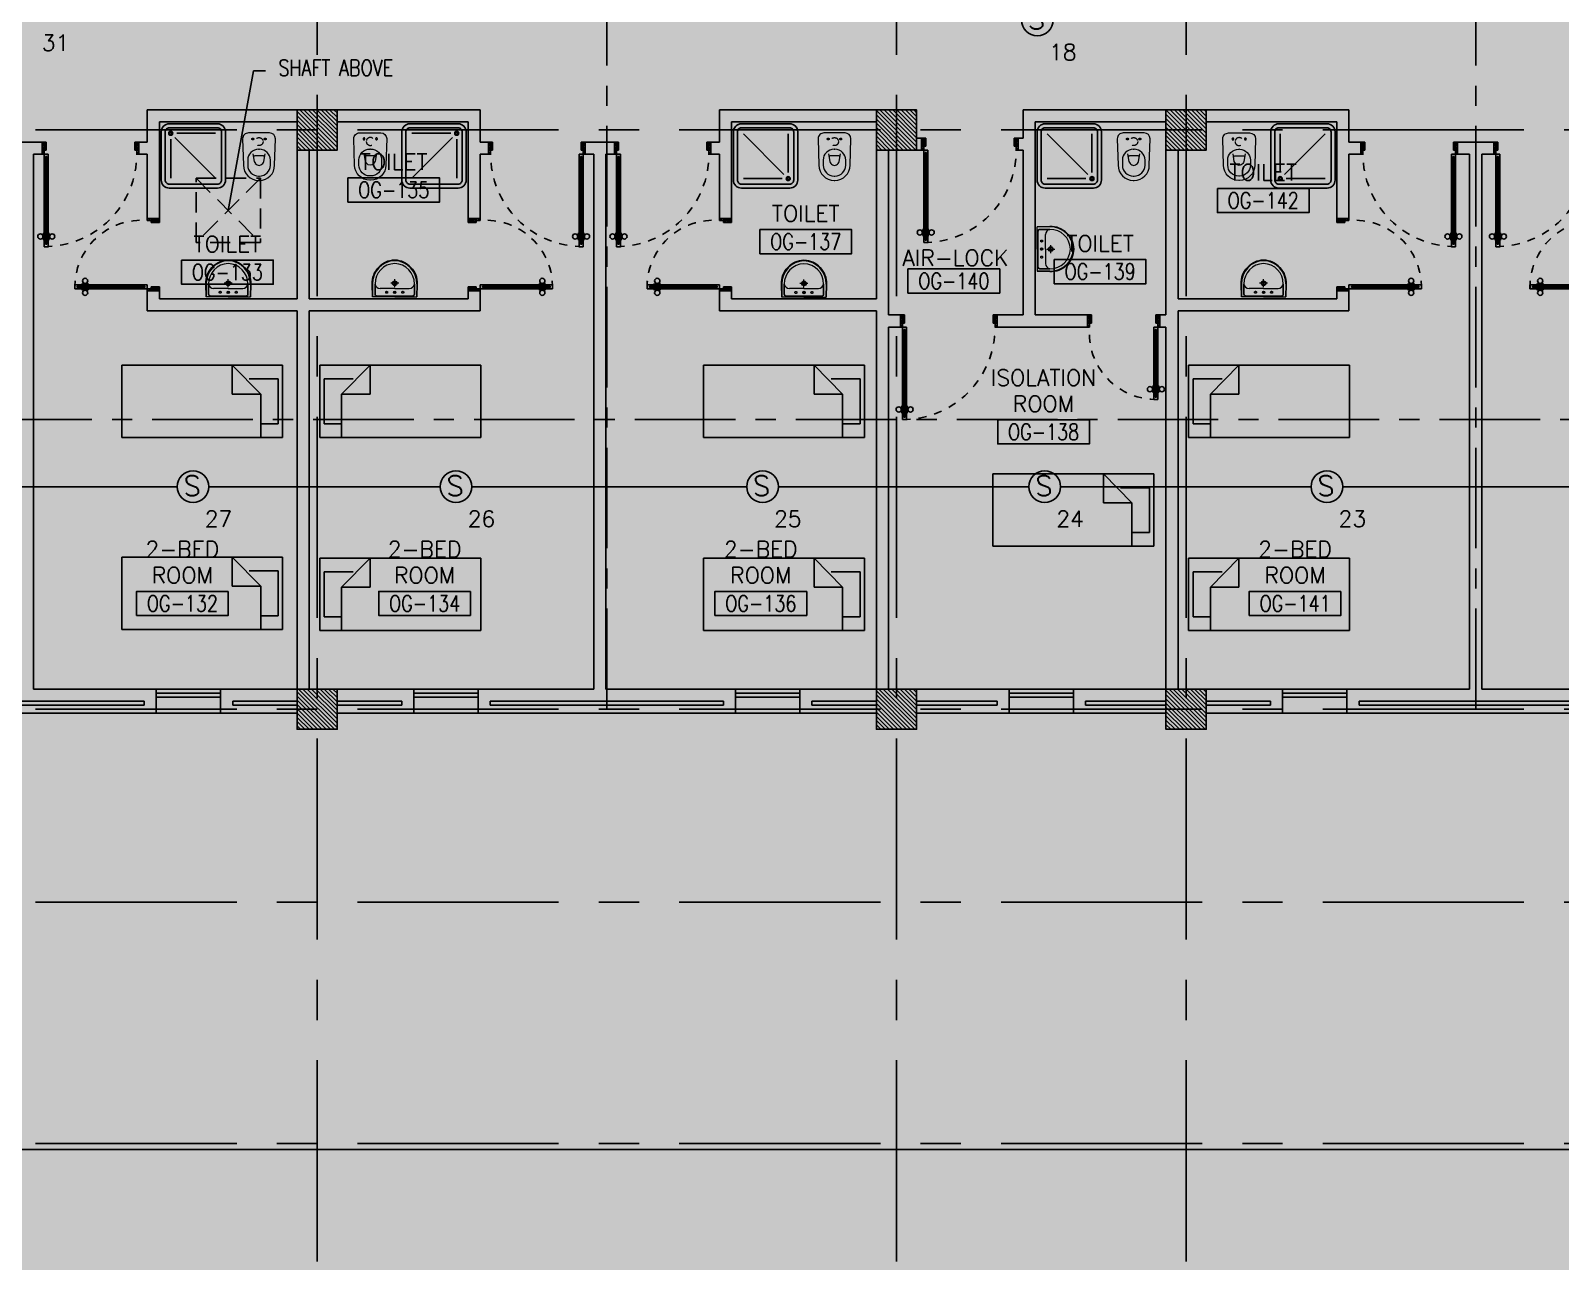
# Model space of a CAD drawing. Extents: x 0 to 93, y -1.5 to 78.
# Drawn here: x 53.71 to 72.72, y -1.46 to 13.84 of the extents above; entities that cross this region are included whole.
import ezdxf
from ezdxf.enums import TextEntityAlignment as Align

# ---------------------------------------------------------------- set-up
doc = ezdxf.new("R2010")
doc.units = 0
doc.header["$MEASUREMENT"] = 0
doc.header["$PDMODE"] = 34
for name, pattern in [('CENTER', [2, 1.25, -0.25, 0.25, -0.25]), ('CENTERX2', [4, 2.5, -0.5, 0.5, -0.5]), ('DASHED', [0.75, 0.5, -0.25]), ('HIDDEN', [0.375, 0.25, -0.125]), ('HIDDEN2', [0.1875, 0.125, -0.0625])]:
    doc.linetypes.add(name, pattern=pattern)
doc.layers.get('0').update_dxf_attribs({"color": 11, "linetype": 'CONTINUOUS'})
doc.layers.get('DEFPOINTS').update_dxf_attribs({"color": 11, "linetype": 'CONTINUOUS'})
for name, color, linetype in [('AX-DIM', 11, 'CONTINUOUS'), ('AXES', 11, 'CENTERX2'), ('AXES1', 11, 'CENTER'), ('COL', 11, 'CONTINUOUS'), ('DOOR', 11, 'CONTINUOUS'), ('E-FIRE', 4, 'CONTINUOUS'), ('E-WIRE', 4, 'CONTINUOUS'), ('FIX', 11, 'CONTINUOUS'), ('FUR', 11, 'CONTINUOUS'), ('HAT', 11, 'CONTINUOUS'), ('INSUL', 11, 'CONTINUOUS'), ('RM-BOX', 11, 'CONTINUOUS'), ('RM-NAME', 11, 'CONTINUOUS'), ('RM-NO', 11, 'CONTINUOUS'), ('SHAFT', 11, 'CONTINUOUS'), ('WALL', 11, 'CONTINUOUS'), ('WIN', 11, 'CONTINUOUS')]:
    doc.layers.add(name, color=color, linetype=linetype)
doc.styles.add('ROMANS', font='ROMANS.shx', dxfattribs={"width": 0.6})
doc.styles.add('SIMPLEX', font='simplex.shx', dxfattribs={"width": 0.8})
doc.dimstyles.new('DIM-OUT', dxfattribs={"dimscale": 0, "dimtxt": 0.24, "dimasz": 0.08, "dimexe": 0.02, "dimexo": 0.02, "dimgap": 0.05, "dimtad": 1, "dimdec": 0, "dimlfac": 1000, "dimzin": 0, "dimdsep": 46, "dimtxsty": 'ROMANS', "dimblk1": 'ARCHTICK', "dimblk2": 'ARCHTICK', "dimsah": 1, "dimcen": 0.01, "dimdle": 0.08, "dimclrd": 7, "dimclre": 7, "dimclrt": 2, "dimadec": 0, "dimazin": 0, "dimtp": 2, "dimtm": 2, "dimtfac": 0.114286, "dimtdec": 0, "dimtix": 1, "dimtmove": 2, "dimatfit": 3, "dimldrblk": 'ARCHTICK', "dimfxl": 0, "dimtolj": 1, "dimtzin": 0, "dimarcsym": 0})
doc.dimstyles.new('DIM7', dxfattribs={"dimtxt": 0.24, "dimasz": 0.08, "dimexe": 0.07, "dimexo": 0.05, "dimgap": 0.07, "dimtad": 1, "dimzin": 0, "dimdsep": 46, "dimtxsty": 'SIMPLEX', "dimblk": 'ARCHTICK', "dimcen": 0.05, "dimdle": 0.05, "dimclrd": 4, "dimclre": 4, "dimclrt": 2, "dimadec": 0, "dimazin": 0, "dimtp": 2, "dimtm": 2, "dimtfac": 0.114286, "dimtix": 1, "dimtmove": 2, "dimatfit": 3, "dimldrblk": 'DOT', "dimfxl": 0, "dimtolj": 1, "dimtzin": 0, "dimarcsym": 0})

# ---------------------------------------------------------------- blocks, each defined once
blk = doc.blocks.new('S')
at = {"layer": 'E-FIRE'}
blk.add_circle((0, 0), 197, dxfattribs=at)
at = {"layer": 'E-FIRE', "color": 3, "style": 'ROMANS'}
blk.add_text('S', height=250, dxfattribs=at).set_placement((-119, -115))
blk = doc.blocks.new('AH20A')
at = {"layer": 'FUR'}
for p, q in [((0, 0.5), (0, -0.5)), ((1, 0.5), (0, 0.5)), ((0.1358, 0.5), (0.1358, -0.0987)), ((1, -0.5), (1, 0.5)), ((0.1358, 0.3112), (0.0277, 0.3112)), ((0.0277, 0.3112), (0.0277, -0.3087)), ((0.1358, -0.0987), (0.3125, -0.5)), ((0.1358, -0.0987), (0.3125, -0.0987)), ((0.3125, -0.5), (0.3125, -0.0987)), ((0.0277, -0.3087), (0.2076, -0.3087)), ((0, -0.5), (1, -0.5))]:
    blk.add_line(p, q, dxfattribs=at)
blk = doc.blocks.new('*X101')
at = {"color": 0}
for p, q in [((227929, 177123), (228395, 177590)), ((227929, 177176), (228342, 177590)), ((227929, 177229), (228289, 177590)), ((227929, 177282), (228236, 177590)), ((227929, 177335), (228183, 177590)), ((227929, 177388), (228130, 177590)), ((227929, 177441), (228077, 177590)), ((227929, 177494), (228024, 177590)), ((227929, 177547), (227971, 177590)), ((227948, 177090), (228429, 177570)), ((228001, 177090), (228429, 177517)), ((228054, 177090), (228429, 177464)), ((228107, 177090), (228429, 177411)), ((228161, 177090), (228429, 177358)), ((228214, 177090), (228429, 177305)), ((228267, 177090), (228429, 177252)), ((228320, 177090), (228429, 177199)), ((228373, 177090), (228429, 177146))]:
    blk.add_line(p, q, dxfattribs=at)
blk = doc.blocks.new('*X100')
at = {"color": 0}
for p, q in [((235129, 177110), (235608, 177590)), ((235129, 177163), (235555, 177590)), ((235129, 177217), (235502, 177590)), ((235129, 177270), (235449, 177590)), ((235129, 177323), (235396, 177590)), ((235129, 177376), (235343, 177590)), ((235129, 177429), (235290, 177590)), ((235129, 177482), (235237, 177590)), ((235129, 177535), (235184, 177590)), ((235161, 177090), (235629, 177557)), ((235214, 177090), (235629, 177504)), ((235267, 177090), (235629, 177451)), ((235320, 177090), (235629, 177398)), ((235373, 177090), (235629, 177345)), ((235426, 177090), (235629, 177292)), ((235479, 177090), (235629, 177239)), ((235532, 177090), (235629, 177186)), ((235585, 177090), (235629, 177133))]:
    blk.add_line(p, q, dxfattribs=at)
blk = doc.blocks.new('*X99')
at = {"color": 0}
for p, q in [((238729, 177104), (239214, 177590)), ((238729, 177157), (239161, 177590)), ((238729, 177210), (239108, 177590)), ((238729, 177263), (239055, 177590)), ((238729, 177316), (239002, 177590)), ((238729, 177369), (238949, 177590)), ((238729, 177422), (238896, 177590)), ((238729, 177475), (238843, 177590)), ((238729, 177528), (238790, 177590)), ((238729, 177581), (238737, 177590)), ((238767, 177090), (239229, 177551)), ((238820, 177090), (239229, 177498)), ((238873, 177090), (239229, 177445)), ((238926, 177090), (239229, 177392)), ((238979, 177090), (239229, 177339)), ((239032, 177090), (239229, 177286)), ((239085, 177090), (239229, 177233)), ((239138, 177090), (239229, 177180)), ((239191, 177090), (239229, 177127))]:
    blk.add_line(p, q, dxfattribs=at)
blk = doc.blocks.new('COL50')
at = {"layer": 'COL'}
blk.add_lwpolyline([(-250, 250), (-250, -250), (250, -250), (250, 250)], close=True, dxfattribs=at)
blk = doc.blocks.new('*X103')
at = {"color": 0}
for p, q in [((235129, 169898), (235620, 170390)), ((235129, 169951), (235567, 170390)), ((235129, 170004), (235514, 170390)), ((235129, 170057), (235461, 170390)), ((235129, 170110), (235408, 170390)), ((235129, 170163), (235355, 170390)), ((235129, 170216), (235302, 170390)), ((235129, 170269), (235249, 170390)), ((235129, 170322), (235196, 170390)), ((235129, 170375), (235143, 170390)), ((235173, 169890), (235629, 170345)), ((235226, 169890), (235629, 170292)), ((235279, 169890), (235629, 170239)), ((235332, 169890), (235629, 170186)), ((235385, 169890), (235629, 170133)), ((235439, 169890), (235629, 170080)), ((235492, 169890), (235629, 170027)), ((235545, 169890), (235629, 169974)), ((235598, 169890), (235629, 169921))]:
    blk.add_line(p, q, dxfattribs=at)
blk = doc.blocks.new('*X102')
at = {"color": 0}
for p, q in [((227929, 169910), (228408, 170390)), ((227929, 169963), (228355, 170390)), ((227929, 170017), (228302, 170390)), ((227929, 170070), (228249, 170390)), ((227929, 170123), (228196, 170390)), ((227929, 170176), (228143, 170390)), ((227929, 170229), (228090, 170390)), ((227929, 170282), (228037, 170390)), ((227929, 170335), (227984, 170390)), ((227961, 169890), (228429, 170357)), ((228014, 169890), (228429, 170304)), ((228067, 169890), (228429, 170251)), ((228120, 169890), (228429, 170198)), ((228173, 169890), (228429, 170145)), ((228226, 169890), (228429, 170092)), ((228279, 169890), (228429, 170039)), ((228332, 169890), (228429, 169986)), ((228385, 169890), (228429, 169933))]:
    blk.add_line(p, q, dxfattribs=at)
blk = doc.blocks.new('RM1')
at = {"layer": 'RM-BOX'}
blk.add_lwpolyline([(570, -200), (-570, -200), (-570, -500), (570, -500)], close=True, dxfattribs=at)
at = {"layer": 'RM-NAME', "style": 'ROMANS'}
for tag, p in [('ROOMNAME1', (0, 324)), ('ROOMNAME2', (0, 0))]:
    blk.add_attdef(tag, text='', height=200, dxfattribs=at).set_placement(p, align=Align.MIDDLE)
at = {"layer": 'RM-NO', "style": 'ROMANS', "width": 0.8}
blk.add_attdef('ROOMNO', text='', height=200, dxfattribs=at).set_placement((0, -350), align=Align.MIDDLE)
blk = doc.blocks.new('DOOR90')
at = {"layer": 'DOOR', "linetype": 'ByBlock'}
for p, q in [((0, 0), (-150, 0)), ((-200, -25), (-1000, -25)), ((-200, -42), (-1000, -42)), ((-200, -58), (-1000, -58)), ((-1000, -75), (-200, -75))]:
    blk.add_line(p, q, dxfattribs=at)
at = {"layer": 'DOOR', "color": 0, "linetype": 'ByBlock'}
for p, q in [((-150, 0), (-150, -25)), ((-150, 0), (0, 0)), ((0, -50), (0, 0)), ((-1050, -25), (-1050, -75)), ((-1050, -75), (-1050, -25)), ((-1000, -25), (-1050, -25)), ((-1000, -75), (-1050, -75)), ((-1020, -42), (-1020, -58)), ((-1000, -42), (-1020, -42)), ((-1000, -58), (-1020, -58)), ((-1000, -25), (-1000, -42)), ((-1000, -58), (-1000, -75)), ((-968, -25), (-968, -18)), ((-878, -18), (-968, -18)), ((-968, -75), (-968, -82)), ((-878, -82), (-968, -82)), ((-955, -18), (-955, -9)), ((-955, -9), (-890, -9)), ((-955, -18), (-890, -18)), ((-955, -82), (-955, -91)), ((-955, -82), (-890, -82)), ((-955, -91), (-890, -91)), ((-890, -18), (-890, -9)), ((-890, -82), (-890, -91)), ((-878, -25), (-878, -18)), ((-878, -75), (-878, -82)), ((-200, -42), (-200, -25)), ((-200, -25), (-150, -25)), ((-180, -42), (-200, -42)), ((-200, -75), (-200, -58)), ((-200, -58), (-180, -58)), ((-150, -75), (-200, -75)), ((-180, -58), (-180, -42)), ((-150, -75), (-150, -25)), ((-150, -25), (-100, -25)), ((-100, -25), (-100, -50)), ((-100, -50), (0, -50)), ((-150, -900), (-150, -875)), ((-150, -875), (-100, -875)), ((0, -900), (-150, -900)), ((-150, -900), (0, -900)), ((-100, -850), (0, -850)), ((-100, -875), (-100, -850)), ((0, -850), (0, -900))]:
    blk.add_line(p, q, dxfattribs=at)
at = {"layer": 'DOOR', "color": 9, "linetype": 'ByBlock'}
for p, q in [((0, -50), (-114, 0)), ((0, -50), (-40, 0)), ((0, -50), (-100, -37)), ((0, -850), (-114, -900)), ((0, -850), (-100, -863)), ((0, -850), (-40, -900))]:
    blk.add_line(p, q, dxfattribs=at)
at = {"layer": 'DOOR', "color": 0, "linetype": 'ByBlock'}
for centre in [(-923, 24), (-923, -124)]:
    blk.add_circle(centre, 32.4, dxfattribs=at)
at = {"layer": 'DOOR', "color": 9, "linetype": 'ByBlock'}
for centre, radius, start, end in [((0, -50), 74.4, 137.7764, 180), ((0, -50), 54.4, 113.2074, 180), ((0, -50), 154, 161.1053, 166.2858), ((0, -50), 134, 158.1598, 169.28), ((0, -50), 114, 154.0838, 167.3774), ((0, -50), 94.4, 148.0182, 180), ((0, -50), 34.4, 90, 180), ((0, -50), 14.4, 90, 180), ((0, -850), 154, 193.7142, 198.8947), ((0, -850), 134, 190.72, 201.8402), ((0, -850), 94.4, 180, 211.9818), ((0, -850), 74.4, 180, 222.2236), ((0, -850), 54.4, 180, 246.7926), ((0, -850), 34.4, 180, 270), ((0, -850), 14.4, 180, 270)]:
    blk.add_arc(centre, radius, start, end, dxfattribs=at)
at = {"layer": 'DOOR', "linetype": 'HIDDEN', "ltscale": 0.5}
blk.add_arc((-222, -50), 828, 178.2701, 275.003, dxfattribs=at)
blk = doc.blocks.new('DOOR100')
at = {"layer": 'DOOR', "color": 0, "linetype": 'ByBlock'}
for p, q in [((-92, 1206), (-92, 1141)), ((-83, 1206), (-92, 1206)), ((-83, 1141), (-92, 1141)), ((-83, 1129), (-83, 1219)), ((-76, 1219), (-83, 1219)), ((-83, 1206), (-83, 1141)), ((-76, 1251), (-76, 1301)), ((-76, 1301), (-26, 1301)), ((-26, 1301), (-76, 1301)), ((-59, 1251), (-76, 1251)), ((-59, 1251), (-59, 1271)), ((-43, 1271), (-59, 1271)), ((-43, 1251), (-43, 1271)), ((-26, 1251), (-43, 1251)), ((-26, 1251), (-26, 1301)), ((-26, 1219), (-19, 1219)), ((-19, 1129), (-19, 1219)), ((-19, 1206), (-19, 1141)), ((-19, 1206), (-10, 1206)), ((-19, 1141), (-10, 1141)), ((-10, 1206), (-10, 1141)), ((-76, 1129), (-83, 1129)), ((-26, 1129), (-19, 1129)), ((-76, 200), (-59, 200)), ((-76, 150), (-76, 200)), ((-59, 200), (-59, 180)), ((-43, 200), (-26, 200)), ((-43, 180), (-43, 200)), ((-26, 200), (-26, 150)), ((-1201, 0), (-1201, 150)), ((-1201, 150), (-1176, 150)), ((-1201, 150), (-1201, 0)), ((-1151, 0), (-1201, 0)), ((-1176, 150), (-1176, 100)), ((-1176, 100), (-1151, 100)), ((-1151, 100), (-1151, 0)), ((-76, 150), (-26, 150)), ((-59, 180), (-43, 180)), ((-51, 100), (-51, 0)), ((-26, 100), (-51, 100)), ((-51, 0), (-1, 0)), ((-1, 150), (-26, 150)), ((-26, 150), (-26, 100)), ((-1, 150), (-1, 0))]:
    blk.add_line(p, q, dxfattribs=at)
at = {"layer": 'DOOR', "linetype": 'ByBlock'}
for p, q in [((-76, 1251), (-76, 200)), ((-59, 200), (-59, 1251)), ((-43, 200), (-43, 1251)), ((-26, 200), (-26, 1251))]:
    blk.add_line(p, q, dxfattribs=at)
at = {"layer": 'DOOR', "color": 9, "linetype": 'ByBlock'}
for p, q in [((-1151, 0), (-1201, 114)), ((-1151, 0), (-1201, 40)), ((-1151, 0), (-1164, 100)), ((-51, 0), (-1, 114)), ((-51, 0), (-38, 100)), ((-51, 0), (-1, 40))]:
    blk.add_line(p, q, dxfattribs=at)
at = {"layer": 'DOOR', "color": 0, "linetype": 'ByBlock'}
for centre in [(-125, 1174), (22, 1174)]:
    blk.add_circle(centre, 32.4, dxfattribs=at)
at = {"layer": 'DOOR', "linetype": 'HIDDEN', "ltscale": 0.5}
blk.add_arc((-27, 152), 1149, 89.961, 180.0931, dxfattribs=at)
at = {"layer": 'DOOR', "color": 9, "linetype": 'ByBlock'}
for centre, radius, start, end in [((-1151, 0), 154, 103.7142, 108.8947), ((-1151, 0), 134, 100.72, 111.8402), ((-1151, 0), 94.4, 90, 121.9818), ((-1151, 0), 74.4, 90, 132.2236), ((-1151, 0), 54.4, 90, 156.7926), ((-1151, 0), 34.4, 90, 180), ((-1151, 0), 14.4, 90, 180), ((-51, 0), 94.4, 58.0182, 90), ((-51, 0), 74.4, 47.7764, 90), ((-51, 0), 54.4, 23.2074, 90), ((-51, 0), 34.4, 0, 90), ((-51, 0), 14.4, 0, 90), ((-51, 0), 134, 68.1598, 79.28), ((-51, 0), 114, 64.0838, 77.3774), ((-51, 0), 154, 71.1053, 76.2858)]:
    blk.add_arc(centre, radius, start, end, dxfattribs=at)
blk = doc.blocks.new('*X104')
at = {"color": 0}
for p, q in [((238727, 169890), (239227, 170390)), ((238729, 169945), (239174, 170390)), ((238729, 169998), (239121, 170390)), ((238729, 170051), (239067, 170390)), ((238729, 170104), (239014, 170390)), ((238729, 170157), (238961, 170390)), ((238729, 170210), (238908, 170390)), ((238729, 170263), (238855, 170390)), ((238729, 170316), (238802, 170390)), ((238729, 170369), (238749, 170390)), ((238780, 169890), (239229, 170339)), ((238833, 169890), (239229, 170286)), ((238886, 169890), (239229, 170233)), ((238939, 169890), (239229, 170180)), ((238992, 169890), (239229, 170127)), ((239045, 169890), (239229, 170074)), ((239098, 169890), (239229, 170020)), ((239151, 169890), (239229, 169967)), ((239204, 169890), (239229, 169914))]:
    blk.add_line(p, q, dxfattribs=at)
blk = doc.blocks.new('LAV1')
at = {"layer": 'FIX', "linetype": 'ByBlock', "ltscale": 0.3}
for p, q in [((-280, 210), (-275, 50)), ((-245, 210), (-245, 85)), ((245, 210), (245, 85)), ((280, 210), (275, 50)), ((0, 60), (-220, 60)), ((0, 60), (220, 60))]:
    blk.add_line(p, q, dxfattribs=at)
at = {"layer": 'FIX', "linetype": 'Continuous', "lineweight": 20}
for p, q in [((-275, 210), (-275, 50)), ((275, 210), (275, 50)), ((0, 50), (-275, 50)), ((0, 50), (-252, 50)), ((0, 155), (-181, 155)), ((0, 155), (181, 155)), ((0, 50), (275, 50)), ((0, 50), (252, 50))]:
    blk.add_line(p, q, dxfattribs=at)
at = {"layer": 'FIX', "linetype": 'DASHED', "lineweight": 20, "ltscale": 0.05}
for p, q in [((50, 220), (-50, 220)), ((0, 170), (0, 270)), ((0, 170), (0, 270))]:
    blk.add_line(p, q, dxfattribs=at)
at = {"layer": 'FIX', "lineweight": 20}
for p, q in [((16, 107), (-15, 107)), ((0, 92), (0, 123))]:
    blk.add_line(p, q, dxfattribs=at)
for centre, radius in [((0, 220), 29.5), ((0, 220), 22.5), ((0, 107), 15.5)]:
    blk.add_circle(centre, radius, dxfattribs=at)
at = {"layer": 'FIX', "linetype": 'HIDDEN', "lineweight": 20, "ltscale": 0.05}
for centre in [(-100, 107), (100, 107)]:
    blk.add_circle(centre, 12.4, dxfattribs=at)
at = {"layer": 'FIX', "linetype": 'ByBlock', "ltscale": 0.3}
for centre, radius, start, end in [((7, 220), 287, 91.3776, 182.0064), ((-7, 220), 287, 357.9936, 88.6224), ((-220, 85), 24.9, 179.7021, 269.9486), ((220, 85), 24.9, 270.0514, 0.2979)]:
    blk.add_arc(centre, radius, start, end, dxfattribs=at)
at = {"layer": 'FIX', "linetype": 'Continuous', "lineweight": 20}
for centre, radius, start, end in [((8, 217), 283, 91.6988, 181.351), ((8, 212), 253, 91.7328, 180.4884), ((-8, 217), 283, 358.649, 88.3012), ((-8, 212), 253, 359.5116, 88.2672), ((-179, 222), 66.9, 190.2006, 268.0786), ((179, 222), 66.9, 271.9214, 349.7994)]:
    blk.add_arc(centre, radius, start, end, dxfattribs=at)
blk = doc.blocks.new('SHR1')
at = {"layer": 'FIX'}
for p, q in [((-196, 196), (-700, 700)), ((-143, 218), (-143, 700)), ((-218, 143), (-700, 143))]:
    blk.add_line(p, q, dxfattribs=at)
for points in [[(-825, 125), (-825, 725, -0.414214), (-725, 825), (-125, 825, -0.414214), (-25, 725), (-25, 125, -0.414214), (-125, 25), (-725, 25, -0.414214)], [(-775, 125), (-775, 725, -0.414214), (-725, 775), (-125, 775, -0.414214), (-75, 725), (-75, 125, -0.414214), (-125, 75), (-725, 75, -0.414214)]]:
    blk.add_lwpolyline(points, format="xyb", close=True, dxfattribs=at)
for radius in [25, 15]:
    blk.add_circle((-143, 143), radius, dxfattribs=at)
blk = doc.blocks.new('WC1')
at = {"layer": 'FIX', "lineweight": 20}
for p, q in [((-210, 204), (-538, 194)), ((-727, 5), (-727, -5)), ((-674, 5), (-674, -5)), ((-534, 24), (-540, 0)), ((-540, 0), (-534, -24)), ((-475, 141), (-538, 141)), ((-395, 76), (-490, 60)), ((-339, 5), (-339, -5)), ((-137, 0), (-137, 131)), ((-137, -131), (-137, 0)), ((-538, -141), (-475, -141)), ((-490, -60), (-395, -76)), ((-538, -194), (-210, -204)), ((-213, -204), (-210, -204))]:
    blk.add_line(p, q, dxfattribs=at)
at = {"layer": 'FIX', "linetype": 'Continuous', "lineweight": 20}
blk.add_line((-420, -47), (-420, 45), dxfattribs=at)
at = {"layer": 'FIX', "linetype": 'HIDDEN2', "lineweight": 20, "ltscale": 0.3}
blk.add_circle((-245, 0), 49.8, dxfattribs=at)
at = {"layer": 'FIX', "linetype": 'HIDDEN', "lineweight": 20, "ltscale": 0.05}
for centre in [(-213, 78), (-213, -77)]:
    blk.add_circle(centre, 11.6, dxfattribs=at)
at = {"layer": 'FIX', "lineweight": 20}
for centre, radius, start, end in [((-538, 5), 189, 90, 180), ((-210, 131), 73, 360, 90), ((-538, 5), 136, 90, 180), ((-473, -7), 68.2, 128.9242, 152.8468), ((-464, -18), 82, 108.496, 128.9242), ((-475, 5), 136, 360, 90), ((-538, -5), 189, 180, 270), ((-538, -5), 136, 180, 270), ((-473, 7), 68.2, 207.1532, 231.0758), ((-464, 18), 82, 231.0758, 251.504), ((-475, -5), 136, 270, 0), ((-210, -131), 73, 270, 0)]:
    blk.add_arc(centre, radius, start, end, dxfattribs=at)
at = {"layer": 'FIX', "linetype": 'Continuous', "lineweight": 20}
for centre, start, end in [((-443, 46), 357.6662, 91.6121), ((-442, -46), 268.3879, 2.3338)]:
    blk.add_arc(centre, 22.3, start, end, dxfattribs=at)
blk = doc.blocks.new('_ARCHTICK')
at = {"color": 0, "linetype": 'ByBlock', "const_width": 0.15}
blk.add_lwpolyline([(-0.5, -0.5), (0.5, 0.5)], dxfattribs=at)
blk = doc.blocks.new('*D167')
at = {"layer": 'AX-DIM', "color": 7, "lineweight": -2}
for p, q in [((90.892, 5.15), (91.592, 5.15)), ((91.572, 5.23), (91.572, -0.155)), ((48.947, -0.075), (91.592, -0.075))]:
    blk.add_line(p, q, dxfattribs=at)
at = {"layer": 'DEFPOINTS', "color": 0}
for p in [(90.872, 5.15), (48.927, -0.075), (91.572, -0.075)]:
    blk.add_point(p, dxfattribs=at)
at = {"layer": 'AX-DIM', "color": 7, "lineweight": -2, "xscale": 0.08, "yscale": 0.08, "zscale": 0.08}
for p, rotation in [((91.572, 5.15), 90), ((91.572, -0.075), 270)]:
    blk.add_blockref('_ARCHTICK', p, dxfattribs=dict(at, rotation=rotation))
at = {"layer": 'AX-DIM', "color": 2, "insert": (91.402, 2.537), "char_height": 0.24, "attachment_point": 5, "rotation": 90, "style": 'ROMANS'}
blk.add_mtext('\\A1;5225', dxfattribs=at)

msp = doc.modelspace()

# ---------------------------------------------------------------- linework, layer by layer
at = {"layer": 'AXES'}
for p, q in [((57.2717, -1.4643), (57.2717, 77.3484)), ((64.4717, -1.4643), (64.4717, 77.3484)), ((68.0717, -1.4643), (68.0717, 77.3484)), ((92.2717, 12.6), (24.2317, 12.6)), ((92.2717, 5.4), (24.2317, 5.4)), ((92.2717, 3), (24.2317, 3)), ((92.2717, 0), (24.2317, 0))]:
    msp.add_line(p, q, dxfattribs=at)
at = {"layer": 'AXES1'}
for p, q in [((60.8717, 5.4), (60.8717, 64.22)), ((71.6717, 5.4), (71.6717, 64.22)), ((82.4717, 9), (21.8317, 9)), ((82.4717, 9), (40.1817, 9))]:
    msp.add_line(p, q, dxfattribs=at)
at = {"layer": 'COL'}
for points in [[(57.5217, 5.65), (57.5217, 5.15), (57.0217, 5.15), (57.0217, 5.65)], [(64.7217, 5.65), (64.7217, 5.15), (64.2217, 5.15), (64.2217, 5.65)], [(68.3217, 5.65), (68.3217, 5.15), (67.8217, 5.15), (67.8217, 5.65)]]:
    msp.add_lwpolyline(points, close=True, dxfattribs=at)
at = {"layer": 'E-WIRE', "color": 4, "linetype": 'ByBlock'}
for p, q in [((55.5308, 8.1659), (52.1864, 8.1659)), ((58.7997, 8.1659), (55.925, 8.1659)), ((62.6101, 8.1659), (59.1938, 8.1659)), ((66.1186, 8.1659), (63.0043, 8.1659)), ((69.6247, 8.1659), (66.5128, 8.1659)), ((73.3153, 8.1659), (70.0189, 8.1659))]:
    msp.add_line(p, q, dxfattribs=at)
at = {"layer": 'FIX'}
msp.add_line((63.1447, 12.677), (62.5447, 12.677), dxfattribs=at)
at = {"layer": 'FIX', "extrusion": (0, 0, -1)}
for centre, major_axis, start_param, end_param in [((62.5447, 12.577), (0.0707, 0.0707), 3.9269908, 5.4977871), ((63.1447, 12.577), (-0.0707, 0.0707), 0.7853982, 2.3561945)]:
    msp.add_ellipse(centre, major_axis=major_axis, ratio=1, start_param=start_param, end_param=end_param, dxfattribs=at)
at = {"layer": 'INSUL'}
for p, q in [((55.1217, 5.5), (52.2717, 5.5)), ((55.1217, 5.45), (52.2717, 5.45)), ((55.1217, 5.45), (55.1217, 5.5)), ((56.2217, 5.5), (57.0217, 5.5)), ((56.2217, 5.45), (56.2217, 5.5)), ((56.2217, 5.45), (57.0217, 5.45)), ((57.5217, 5.5), (58.3217, 5.5)), ((57.5217, 5.45), (58.3217, 5.45)), ((58.3217, 5.45), (58.3217, 5.5)), ((62.3217, 5.5), (59.4217, 5.5)), ((59.4217, 5.45), (59.4217, 5.5)), ((62.3217, 5.45), (59.4217, 5.45)), ((62.3217, 5.45), (62.3217, 5.5)), ((63.4217, 5.45), (63.4217, 5.5)), ((63.4217, 5.5), (64.2217, 5.5)), ((63.4217, 5.45), (64.2217, 5.45)), ((64.7217, 5.5), (65.7217, 5.5)), ((64.7217, 5.45), (65.7217, 5.45)), ((65.7217, 5.45), (65.7217, 5.5)), ((66.8217, 5.45), (66.8217, 5.5)), ((66.8217, 5.5), (67.8217, 5.5)), ((66.8217, 5.45), (67.8217, 5.45)), ((68.3217, 5.5), (69.1217, 5.5)), ((68.3217, 5.45), (69.1217, 5.45)), ((69.1217, 5.45), (69.1217, 5.5)), ((73.1217, 5.5), (70.2217, 5.5)), ((70.2217, 5.45), (70.2217, 5.5)), ((73.1217, 5.45), (70.2217, 5.45))]:
    msp.add_line(p, q, dxfattribs=at)
at = {"layer": 'SHAFT', "linetype": 'HIDDEN'}
for p, q in [((56.5657, 12), (55.7657, 11.2)), ((55.7657, 12), (56.5657, 11.2))]:
    msp.add_line(p, q, dxfattribs=at)
msp.add_lwpolyline([(55.7657, 12), (56.5657, 12), (56.5657, 11.2), (55.7657, 11.2)], close=True, dxfattribs=at)
at = {"layer": 'WALL'}
for p, q in [((55.1597, 12.85), (55.1597, 12.45)), ((59.2967, 12.85), (59.2967, 12.45)), ((62.2717, 12.85), (62.2717, 12.45)), ((66.0467, 12.85), (66.0467, 12.5)), ((70.0967, 12.85), (70.0967, 12.45)), ((55.3097, 12.7), (55.3097, 11.5)), ((59.1467, 12.7), (59.1467, 11.5)), ((62.4217, 12.7), (62.4217, 11.5)), ((66.1967, 12.7), (66.1967, 10.3)), ((69.9467, 12.7), (69.9467, 11.5)), ((55.0529, 12.45), (55.1597, 12.45)), ((71.4467, 12.45), (71.8967, 12.45)), ((53.7467, 12.3), (53.7467, 5.65)), ((55.1597, 12.3), (55.1597, 11.5)), ((57.0217, 12.35), (57.0217, 10.5)), ((57.1717, 12.35), (57.1717, 10.5)), ((59.2967, 12.3), (59.2967, 11.5)), ((60.7092, 12.3), (60.7092, 5.65)), ((60.8592, 12.3), (60.8592, 5.65)), ((62.2717, 12.3), (62.2717, 11.5)), ((64.2217, 12.35), (64.2217, 10.5)), ((64.3717, 12.35), (64.3717, 10.3)), ((66.0467, 12.35), (66.0467, 10.3)), ((67.8217, 12.35), (67.8217, 10.3)), ((67.9717, 12.35), (67.9717, 10.5)), ((70.0967, 12.3), (70.0967, 11.5)), ((71.5967, 12.3), (71.5967, 5.65)), ((71.7467, 12.3), (71.7467, 5.65)), ((71.7467, 12.3), (71.8967, 12.3)), ((55.1597, 11.5), (55.3097, 11.5)), ((59.2967, 11.5), (59.1467, 11.5)), ((62.2717, 11.5), (62.4217, 11.5)), ((70.0967, 11.5), (69.9467, 11.5)), ((55.1597, 10.6), (55.1597, 10.35)), ((55.1597, 10.6), (55.3097, 10.6)), ((55.3097, 10.6), (55.3097, 10.5)), ((55.3097, 10.5), (57.0217, 10.5)), ((59.1467, 10.5), (57.1717, 10.5)), ((59.1467, 10.6), (59.1467, 10.5)), ((59.2967, 10.6), (59.1467, 10.6)), ((59.2967, 10.6), (59.2967, 10.35)), ((62.2717, 10.6), (62.2717, 10.35)), ((62.2717, 10.6), (62.4217, 10.6)), ((62.4217, 10.6), (62.4217, 10.5)), ((62.4217, 10.5), (64.2217, 10.5)), ((69.9467, 10.5), (67.9717, 10.5)), ((69.9467, 10.6), (69.9467, 10.5)), ((70.0967, 10.6), (69.9467, 10.6)), ((70.0967, 10.6), (70.0967, 10.35)), ((55.1597, 10.35), (57.0217, 10.35)), ((57.0217, 10.35), (57.0217, 5.65)), ((57.1717, 10.35), (57.1717, 5.65)), ((59.2967, 10.35), (57.1717, 10.35)), ((62.2717, 10.35), (64.2217, 10.35)), ((64.2217, 10.35), (64.2217, 5.65)), ((66.8467, 10.3), (66.8467, 10.15)), ((67.7467, 10.3), (67.7467, 10.15)), ((67.9717, 10.35), (67.9717, 5.65)), ((70.0967, 10.35), (67.9717, 10.35)), ((64.3717, 10.15), (64.3717, 5.65)), ((67.8217, 10.15), (67.8217, 5.65)), ((55.2717, 5.65), (53.7467, 5.65)), ((55.2717, 5.35), (55.2717, 5.65)), ((57.0217, 5.65), (56.0717, 5.65)), ((56.0717, 5.35), (56.0717, 5.65)), ((57.5217, 5.65), (58.4717, 5.65)), ((58.4717, 5.35), (58.4717, 5.65)), ((60.7092, 5.65), (59.2717, 5.65)), ((59.2717, 5.35), (59.2717, 5.65)), ((62.4717, 5.65), (60.8592, 5.65)), ((62.4717, 5.35), (62.4717, 5.65)), ((64.2217, 5.65), (63.2717, 5.65)), ((63.2717, 5.35), (63.2717, 5.65)), ((64.7217, 5.65), (65.8717, 5.65)), ((65.8717, 5.35), (65.8717, 5.65)), ((66.6717, 5.65), (67.8217, 5.65)), ((66.6717, 5.35), (66.6717, 5.65)), ((68.3217, 5.65), (69.2717, 5.65)), ((69.2717, 5.35), (69.2717, 5.65)), ((71.5967, 5.65), (70.0717, 5.65)), ((70.0717, 5.35), (70.0717, 5.65)), ((73.2717, 5.65), (71.7467, 5.65)), ((55.2717, 5.35), (52.1217, 5.35)), ((57.0217, 5.35), (56.0717, 5.35)), ((57.5217, 5.35), (58.4717, 5.35)), ((62.4717, 5.35), (59.2717, 5.35)), ((64.2217, 5.35), (63.2717, 5.35)), ((64.7217, 5.35), (65.8717, 5.35)), ((66.6717, 5.35), (67.8217, 5.35)), ((68.3217, 5.35), (69.2717, 5.35)), ((73.2717, 5.35), (70.0717, 5.35))]:
    msp.add_line(p, q, dxfattribs=at)
at = {"layer": 'WALL', "linetype": 'ByBlock'}
for p, q in [((55.1597, 12.85), (57.0217, 12.85)), ((59.2967, 12.85), (57.5217, 12.85)), ((57.5217, 12.85), (59.2967, 12.85)), ((64.2217, 12.85), (62.2717, 12.85)), ((66.0467, 12.85), (67.8197, 12.85)), ((68.3217, 12.85), (70.0967, 12.85)), ((68.3217, 12.85), (70.0967, 12.85)), ((55.3097, 12.7), (57.0217, 12.7)), ((59.1467, 12.7), (57.5217, 12.7)), ((57.5217, 12.7), (59.1467, 12.7)), ((62.4217, 12.7), (64.2217, 12.7)), ((64.2217, 12.7), (62.4217, 12.7)), ((66.1967, 12.7), (67.8197, 12.7)), ((69.9467, 12.7), (68.3217, 12.7)), ((68.3217, 12.7), (69.9467, 12.7)), ((53.8529, 12.45), (53.4904, 12.45)), ((53.8529, 12.3), (53.8529, 12.45)), ((55.0529, 12.3), (55.0529, 12.45)), ((59.2967, 12.45), (59.4029, 12.45)), ((60.9654, 12.45), (60.6029, 12.45)), ((62.2717, 12.45), (62.1654, 12.45)), ((64.7217, 12.5), (64.7842, 12.5)), ((65.9842, 12.5), (66.0467, 12.5)), ((70.0967, 12.45), (70.2467, 12.45)), ((53.8529, 12.3), (53.7467, 12.3)), ((55.1597, 12.3), (55.0529, 12.3)), ((59.2967, 12.3), (59.4029, 12.3)), ((60.6029, 12.3), (60.7092, 12.3)), ((60.9654, 12.3), (60.8592, 12.3)), ((62.2717, 12.3), (62.1654, 12.3)), ((64.7217, 12.35), (64.7842, 12.35)), ((65.9842, 12.35), (66.0467, 12.35)), ((70.0967, 12.3), (70.2467, 12.3)), ((71.4467, 12.3), (71.5967, 12.3)), ((64.3717, 10.3), (64.5217, 10.3)), ((65.7217, 10.3), (66.0467, 10.3)), ((66.1967, 10.3), (66.8467, 10.3)), ((67.7467, 10.3), (67.8217, 10.3)), ((64.3717, 10.15), (64.5217, 10.15)), ((65.7217, 10.15), (66.8467, 10.15)), ((67.7467, 10.15), (67.8217, 10.15))]:
    msp.add_line(p, q, dxfattribs=at)
at = {"layer": 'WALL', "color": 2, "linetype": 'ByBlock'}
for p, q in [((59.4029, 12.45), (59.4029, 12.3)), ((60.6029, 12.45), (60.6029, 12.3)), ((60.9654, 12.45), (60.9654, 12.3)), ((62.1654, 12.45), (62.1654, 12.3)), ((64.7842, 12.5), (64.7842, 12.35)), ((65.9842, 12.5), (65.9842, 12.35)), ((70.2467, 12.45), (70.2467, 12.3)), ((71.4467, 12.45), (71.4467, 12.3)), ((71.8967, 12.45), (71.8967, 12.3)), ((64.5217, 10.3), (64.5217, 10.15)), ((65.7217, 10.3), (65.7217, 10.15))]:
    msp.add_line(p, q, dxfattribs=at)
at = {"layer": 'WALL', "linetype": 'ByBlock', "ltscale": 0.3}
for points in [[(57.0217, 12.35), (57.5217, 12.35), (57.5217, 12.85), (57.0217, 12.85)], [(64.2217, 12.35), (64.7217, 12.35), (64.7217, 12.85), (64.2217, 12.85)], [(67.8217, 12.35), (68.3217, 12.35), (68.3217, 12.85), (67.8217, 12.85)], [(57.0217, 5.15), (57.5217, 5.15), (57.5217, 5.65), (57.0217, 5.65)], [(64.2217, 5.15), (64.7217, 5.15), (64.7217, 5.65), (64.2217, 5.65)], [(67.8217, 5.15), (68.3217, 5.15), (68.3217, 5.65), (67.8217, 5.65)]]:
    msp.add_lwpolyline(points, close=True, dxfattribs=at)
at = {"layer": 'WIN'}
for p, q in [((55.2717, 5.65), (56.0717, 5.65)), ((55.2717, 5.6), (56.0717, 5.6)), ((55.2717, 5.55), (56.0717, 5.55)), ((58.4717, 5.65), (59.2717, 5.65)), ((58.4717, 5.6), (59.2717, 5.6)), ((58.4717, 5.55), (59.2717, 5.55)), ((62.4717, 5.65), (63.2717, 5.65)), ((62.4717, 5.6), (63.2717, 5.6)), ((62.4717, 5.55), (63.2717, 5.55)), ((65.8717, 5.65), (66.6717, 5.65)), ((65.8717, 5.6), (66.6717, 5.6)), ((65.8717, 5.55), (66.6717, 5.55)), ((69.2717, 5.65), (70.0717, 5.65)), ((69.2717, 5.6), (70.0717, 5.6)), ((69.2717, 5.55), (70.0717, 5.55)), ((55.2717, 5.35), (56.0717, 5.35)), ((58.4717, 5.35), (59.2717, 5.35)), ((62.4717, 5.35), (63.2717, 5.35)), ((65.8717, 5.35), (66.6717, 5.35)), ((69.2717, 5.35), (70.0717, 5.35))]:
    msp.add_line(p, q, dxfattribs=at)

# ---------------------------------------------------------------- block references
at = {"layer": 'COL', "xscale": 0.001000000003841706, "yscale": 0.000999999996565748, "zscale": 0.001, "rotation": 180}
for p in [(57.2717, 12.6), (64.4717, 12.6), (68.0717, 12.6)]:
    msp.add_blockref('COL50', p, dxfattribs=at)
at = {"layer": 'DOOR', "color": 0, "linetype": 'ByBlock', "yscale": 0.000999999996565748, "zscale": 0.001}
for name, p, xscale, rotation in [('DOOR100', (53.8529, 12.45), 0.001000000003841706, 180), ('DOOR100', (60.6029, 12.45), -0.001000000003841706, 180), ('DOOR100', (60.9654, 12.45), 0.001000000003841706, 180), ('DOOR100', (64.7842, 12.5), 0.001000000003841706, 180), ('DOOR100', (71.4467, 12.45), -0.001000000003841706, 180), ('DOOR100', (71.8967, 12.45), 0.001000000003841706, 180), ('DOOR90', (55.3097, 10.6), -0.001000000003841706, 180), ('DOOR90', (59.1467, 10.6), 0.001000000003841706, 180), ('DOOR90', (62.4217, 10.6), -0.001000000003841706, 180), ('DOOR90', (69.9467, 10.6), 0.001000000003841706, 180), ('DOOR90', (73.3967, 10.6), -0.001000000003841706, 180), ('DOOR100', (64.5217, 10.3), 0.001000000003841706, 180), ('DOOR90', (67.7467, 10.3), -0.000999999996565748, 270)]:
    msp.add_blockref(name, p, dxfattribs=dict(at, xscale=xscale, rotation=rotation))
at = {"layer": 'E-FIRE', "color": 4, "xscale": 0.001000000003841706, "yscale": 0.0009999999892897904, "zscale": 0.001}
for p in [(66.2226, 13.9677), (55.7279, 8.1659), (58.9967, 8.1659), (62.8072, 8.1659), (66.3157, 8.1659), (69.8218, 8.1659)]:
    msp.add_blockref('S', p, dxfattribs=at)
at = {"layer": 'FIX'}
for name, p, xscale, yscale, zscale, rotation in [('SHR1', (55.3077, 12.702), -0.000999999996565748, 0.000999999996565748, 0.001, 270), ('WC1', (56.5486, 12.7), 0.000999999996565748, 0.000999999996565748, 0.001, 90), ('WC1', (57.9312, 12.702), -0.000999999996565748, 0.000999999996565748, 0.001, 270), ('SHR1', (59.1487, 12.702), 0.000999999996565748, 0.000999999996565748, 0.001, 90), ('SHR1', (63.2697, 11.852), -0.000999999996565748, 0.000999999996565748, 0.001, 90), ('WC1', (63.7017, 12.7), 0.000999999996565748, 0.000999999996565748, 0.001, 90), ('SHR1', (67.0447, 11.852), -0.000999999996565748, 0.000999999996565748, 0.001, 90), ('WC1', (67.4209, 12.7), 0.000999999996565748, 0.000999999996565748, 0.001, 90), ('WC1', (68.7312, 12.7), -0.000999999996565748, 0.000999999996565748, 0.001, 270), ('SHR1', (69.0987, 11.852), 0.000999999996565748, 0.000999999996565748, 0.001, 270), ('AH20A', (56.8412, 9.2269), 2, 0.9000000000014552, 2, 180), ('AH20A', (57.304, 9.2269), -2, 0.9000000000014552, 2, 180), ('AH20A', (64.0741, 9.2269), 2, 0.9000000000014552, 2, 180), ('AH20A', (68.1037, 9.2269), -2, 0.9000000000014552, 2, 180), ('AH20A', (67.6706, 7.8753), 2, 0.9000000000014552, 2, 180), ('AH20A', (56.8412, 6.8407), 2, 0.9000000000014552, 2, 180), ('AH20A', (57.304, 6.828), -2, 0.9000000000014552, 2, 180), ('AH20A', (64.0741, 6.828), 2, 0.9000000000014552, 2, 180), ('AH20A', (68.1037, 6.828), -2, 0.9000000000014552, 2, 180)]:
    msp.add_blockref(name, p, dxfattribs=dict(at, xscale=xscale, yscale=yscale, zscale=zscale, rotation=rotation))
at = {"layer": 'FIX', "linetype": 'ByBlock', "ltscale": 0.3, "xscale": 0.000999999996565748, "yscale": 0.000999999996565748, "zscale": 0.001, "rotation": 270}
msp.add_blockref('LAV1', (66.1697, 11.1196), dxfattribs=at)
at = {"layer": 'FIX', "linetype": 'ByBlock', "ltscale": 0.3, "xscale": 0.001000000003841706, "yscale": 0.000999999996565748, "zscale": 0.001}
for p in [(56.1657, 10.475), (58.2352, 10.475), (63.3217, 10.473), (69.0352, 10.475)]:
    msp.add_blockref('LAV1', p, dxfattribs=at)
at = {"layer": 'HAT', "xscale": -0.001000000003841706, "yscale": 0.000999999996565748, "zscale": 0.001, "rotation": 180}
for name in ['*X102', '*X103', '*X104', '*X101', '*X100', '*X99']:
    msp.add_blockref(name, (-170.9069, 182.7397), dxfattribs=at)
at = {"layer": 'RM-NAME'}
ref = msp.add_blockref('RM1', (58.2231, 12.2044), dxfattribs=dict(at, xscale=-0.001000000003841706, yscale=0.000999999996565748, zscale=0.001))
ref.add_attrib('ROOMNO', 'OG-135', dxfattribs={"layer": 'RM-NO', "height": 0.2, "style": 'ROMANS', "width": 0.8}).set_placement((58.2231, 11.8544), align=Align.MIDDLE)
ref.add_attrib('ROOMNAME2', 'TOILET', dxfattribs={"height": 0.2, "style": 'ROMANS'}).set_placement((58.2231, 12.2044), align=Align.MIDDLE)
ref = msp.add_blockref('RM1', (69.0307, 12.0734), dxfattribs=dict(at, xscale=-0.001000000003841706, yscale=0.000999999996565748, zscale=0.001))
ref.add_attrib('ROOMNO', 'OG-142', dxfattribs={"layer": 'RM-NO', "height": 0.2, "style": 'ROMANS', "width": 0.8}).set_placement((69.0307, 11.7234), align=Align.MIDDLE)
ref.add_attrib('ROOMNAME2', 'TOILET', dxfattribs={"height": 0.2, "style": 'ROMANS'}).set_placement((69.0307, 12.0734), align=Align.MIDDLE)
ref = msp.add_blockref('RM1', (63.3443, 11.5612), dxfattribs=dict(at, xscale=-0.001000000003841706, yscale=0.000999999996565748, zscale=0.001))
ref.add_attrib('ROOMNO', 'OG-137', dxfattribs={"layer": 'RM-NO', "height": 0.2, "style": 'ROMANS', "width": 0.8}).set_placement((63.3443, 11.2112), align=Align.MIDDLE)
ref.add_attrib('ROOMNAME2', 'TOILET', dxfattribs={"height": 0.2, "style": 'ROMANS'}).set_placement((63.3443, 11.5612), align=Align.MIDDLE)
ref = msp.add_blockref('RM1', (56.1553, 11.1815), dxfattribs=dict(at, xscale=-0.001000000003841706, yscale=0.000999999996565748, zscale=0.001))
ref.add_attrib('ROOMNO', 'OG-133', dxfattribs={"layer": 'RM-NO', "height": 0.2, "style": 'ROMANS', "width": 0.8}).set_placement((56.1553, 10.8315), align=Align.MIDDLE)
ref.add_attrib('ROOMNAME2', 'TOILET', dxfattribs={"height": 0.2, "style": 'ROMANS'}).set_placement((56.1553, 11.1815), align=Align.MIDDLE)
ref = msp.add_blockref('RM1', (67.0035, 11.1892), dxfattribs=dict(at, xscale=-0.001000000003841706, yscale=0.000999999996565748, zscale=0.001))
ref.add_attrib('ROOMNO', 'OG-139', dxfattribs={"layer": 'RM-NO', "height": 0.2, "style": 'ROMANS', "width": 0.8}).set_placement((67.0035, 10.8392), align=Align.MIDDLE)
ref.add_attrib('ROOMNAME2', 'TOILET', dxfattribs={"height": 0.2, "style": 'ROMANS'}).set_placement((67.0035, 11.1892), align=Align.MIDDLE)
ref = msp.add_blockref('RM1', (65.1852, 11.0725), dxfattribs=dict(at, xscale=-0.001000000003841706, yscale=0.000999999996565748, zscale=0.001))
ref.add_attrib('ROOMNO', 'OG-140', dxfattribs={"layer": 'RM-NO', "height": 0.2, "style": 'ROMANS', "width": 0.8}).set_placement((65.1852, 10.7225), align=Align.MIDDLE)
ref.add_attrib('ROOMNAME2', 'AIR-LOCK', dxfattribs={"height": 0.2, "style": 'ROMANS'}).set_placement((65.206, 11.0101), align=Align.MIDDLE)
at = {"layer": 'RM-NAME', "xscale": 0.001000000003841706, "yscale": 0.000999999996565748, "zscale": 0.001}
for p, values in [((66.3004, 9.1965), {'ROOMNO': 'OG-138', 'ROOMNAME2': 'ROOM', 'ROOMNAME1': 'ISOLATION'}), ((55.5962, 7.0647), {'ROOMNO': 'OG-132', 'ROOMNAME2': 'ROOM', 'ROOMNAME1': '2-BED'}), ((58.607, 7.0647), {'ROOMNO': 'OG-134', 'ROOMNAME2': 'ROOM', 'ROOMNAME1': '2-BED'}), ((62.7858, 7.0647), {'ROOMNO': 'OG-136', 'ROOMNAME2': 'ROOM', 'ROOMNAME1': '2-BED'}), ((69.4273, 7.0647), {'ROOMNO': 'OG-141', 'ROOMNAME2': 'ROOM', 'ROOMNAME1': '2-BED'})]:
    msp.add_blockref('RM1', p, dxfattribs=at).add_auto_attribs(values)

# ---------------------------------------------------------------- texts
at = {"layer": 'E-FIRE', "color": 4, "style": 'ROMANS'}
for s, p in [('31', (53.8468, 13.5838)), ('18', (66.3681, 13.468)), ('27', (55.8734, 7.6662)), ('26', (59.1423, 7.6662)), ('25', (62.9504, 7.6662)), ('24', (66.4588, 7.6662)), ('23', (69.9673, 7.6662))]:
    msp.add_text(s, height=0.2, dxfattribs=at).set_placement(p)
at = {"layer": 'SHAFT', "color": 4, "style": 'ROMANS', "width": 0.8}
msp.add_text('SHAFT ABOVE', height=0.2, dxfattribs=at).set_placement((57.5024, 13.3733), align=Align.MIDDLE)

# ---------------------------------------------------------------- dimensions: what is measured, and where the dimension line sits
at = {"layer": 'AX-DIM'}
dim = msp.add_linear_dim(base=(91.5717, -0.075), p1=(90.8717, 5.15), p2=(48.9267, -0.075), angle=270, dimstyle='DIM-OUT', override={"dimscale": 1}, dxfattribs=at)
dim.commit()
dim.dimension.update_dxf_attribs({"geometry": '*D167', "text_midpoint": (91.4017, 2.5375)})

# ---------------------------------------------------------------- leaders
at = {"layer": 'SHAFT', "color": 6, "linetype": 'ByBlock', "ltscale": 0.3}
msp.add_leader([(56.1657, 11.6), (56.4804, 13.3345), (56.6281, 13.3345)], dimstyle='DIM7', override={"dimasz": 200, "dimgap": 70, "dimtad": 0}, dxfattribs=at)

doc.saveas('drawing.dxf')
